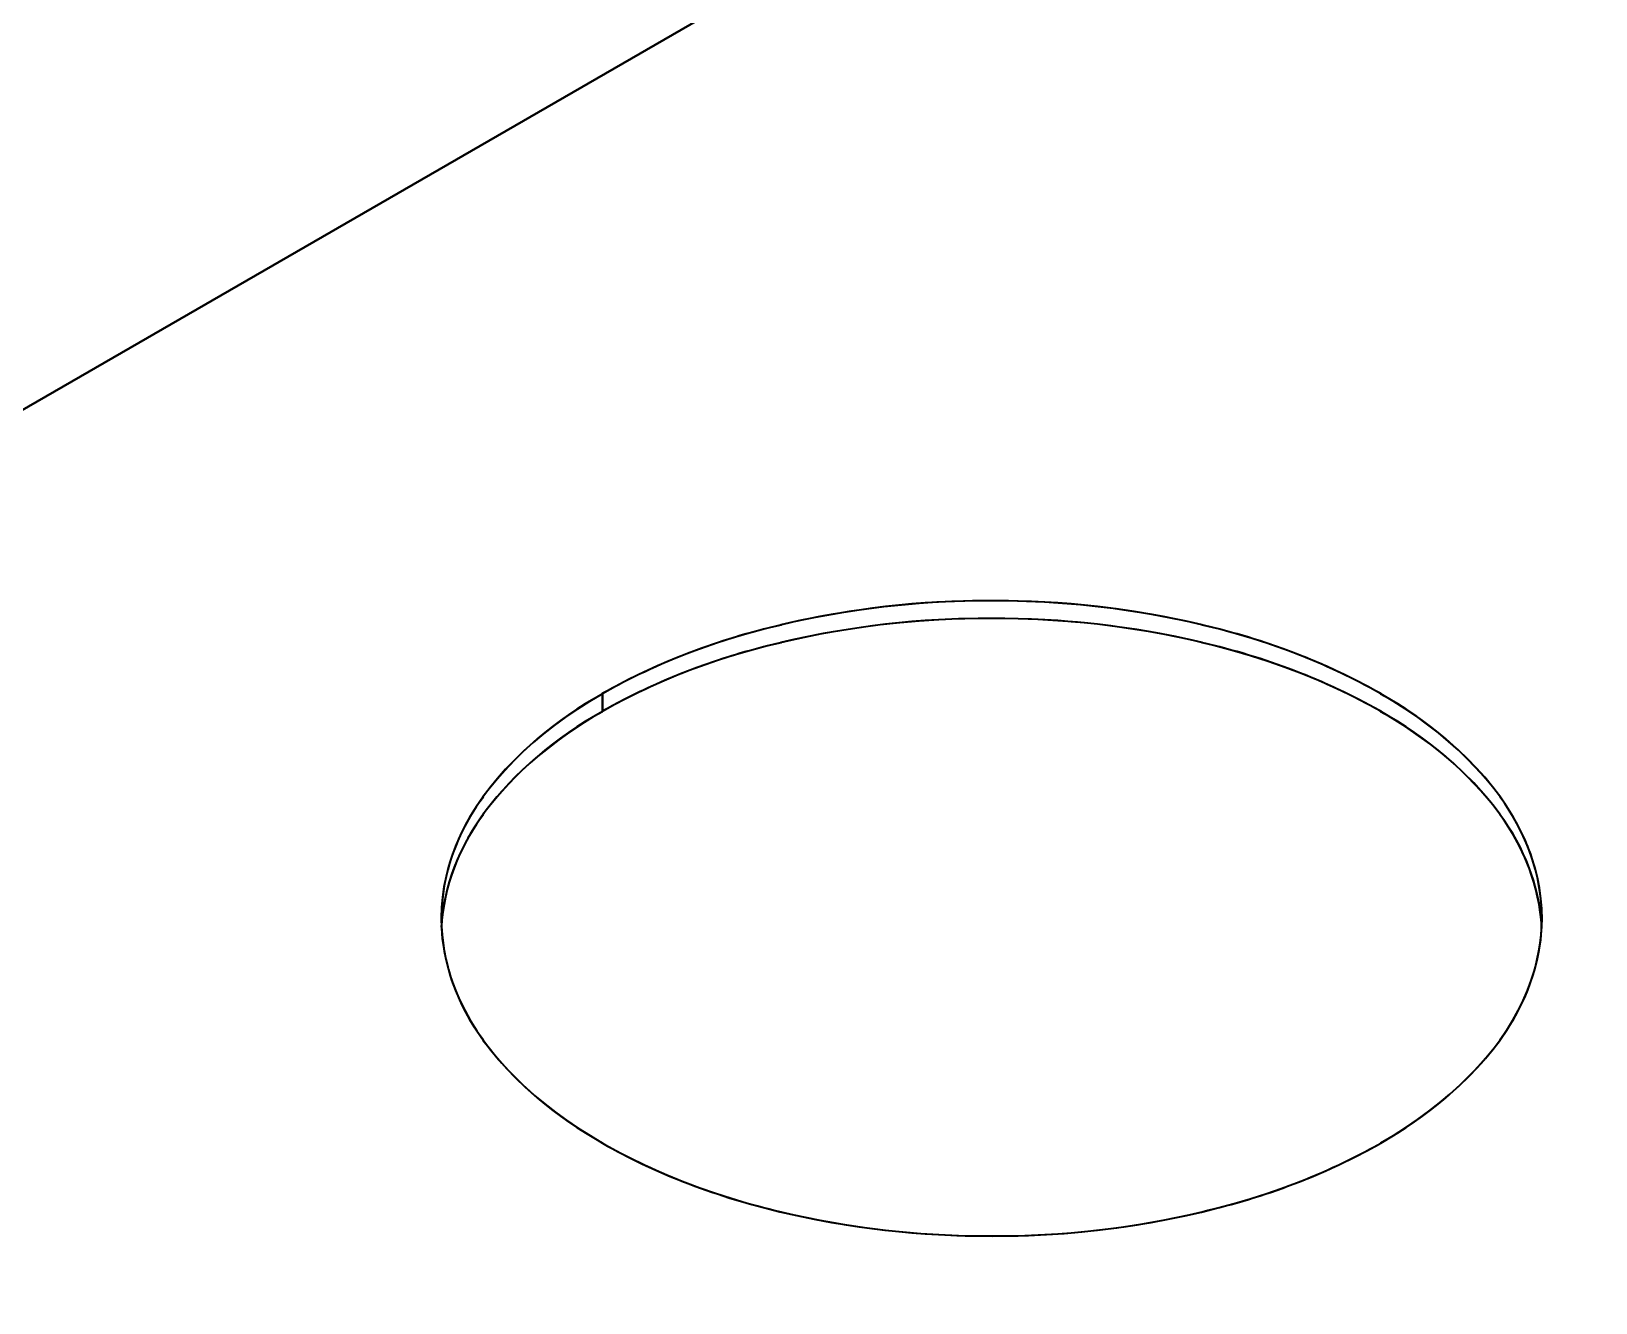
# Model space of a CAD drawing. Extents: x 146 to 1134, y 78 to 926.
# Drawn here: x 805.993 to 809.603, y 854.299 to 857.233 of the extents above; entities that cross this region are included whole.
import ezdxf

# ---------------------------------------------------------------- set-up
doc = ezdxf.new("R2010")
doc.units = 0

msp = doc.modelspace()

# ---------------------------------------------------------------- linework, layer by layer
at = {"color": 7, "lineweight": 35}
for p, q in [((784.8303, 844.1526), (809.3582, 858.3138)), ((809.3582, 858.3138), (784.8303, 844.1526))]:
    msp.add_line(p, q, dxfattribs=at)
at = {"color": 7, "lineweight": 35, "ltscale": 0.001021}
for p, q in [((807.311, 855.704), (807.311, 855.6632)), ((807.311, 855.6632), (807.311, 855.704))]:
    msp.add_line(p, q, dxfattribs=at)
at = {"color": 7, "lineweight": 35}
for centre, radius, start, end in [((808.201, 853.838), 2.0806, 89.7782, 103.2785), ((808.217, 853.8356), 2.083, 76.731, 90.2172), ((808.201, 853.7972), 2.0806, 89.7782, 103.2785), ((808.217, 853.7948), 2.083, 76.731, 90.2172), ((808.0629, 854.3603), 1.5401, 102.742, 119.2294), ((808.3571, 854.3664), 1.5338, 60.7224, 77.2744), ((808.0629, 854.3195), 1.5401, 102.742, 119.2294), ((808.3571, 854.3256), 1.5338, 60.7224, 77.2744), ((807.7242, 854.9435), 0.8648, 118.5164, 142.7943), ((808.6959, 854.9452), 0.8623, 37.1934, 61.5476), ((807.7242, 854.9027), 0.8648, 118.5164, 142.7943), ((808.6959, 854.9044), 0.8623, 37.1934, 61.5476), ((807.4133, 855.1774), 0.4745, 142.5853, 179.0195), ((809.0045, 855.1773), 0.475, 0.9908, 37.3901), ((807.4186, 855.1343), 0.4802, 142.7526, 176.3437), ((808.9991, 855.1342), 0.4807, 3.681, 37.2219), ((807.4138, 855.1937), 0.475, 180.9908, 217.3901), ((809.0049, 855.1937), 0.4745, 322.5853, 359.0195), ((807.7223, 855.4258), 0.8623, 217.1934, 241.5476), ((808.6939, 855.4276), 0.8648, 298.5164, 322.7943), ((808.0611, 856.0047), 1.5338, 240.7224, 257.2744), ((808.3552, 856.0108), 1.5401, 282.742, 299.2294), ((808.2012, 856.5355), 2.083, 256.731, 270.2172), ((808.2172, 856.5331), 2.0806, 269.7782, 283.2785)]:
    msp.add_arc(centre, radius, start, end, dxfattribs=at)
for centre, start_param, end_param in [((808.2091, 855.1855), 5.497787, 8.63938), ((808.2091, 855.1447), 0.02904, 2.356194), ((808.2091, 855.1855), 2.356194, 5.497787), ((808.2091, 855.1447), 2.356194, 3.112761)]:
    msp.add_ellipse(centre, major_axis=(1.27, 0), ratio=0.57735, start_param=start_param, end_param=end_param, dxfattribs=at)

doc.saveas('drawing.dxf')
